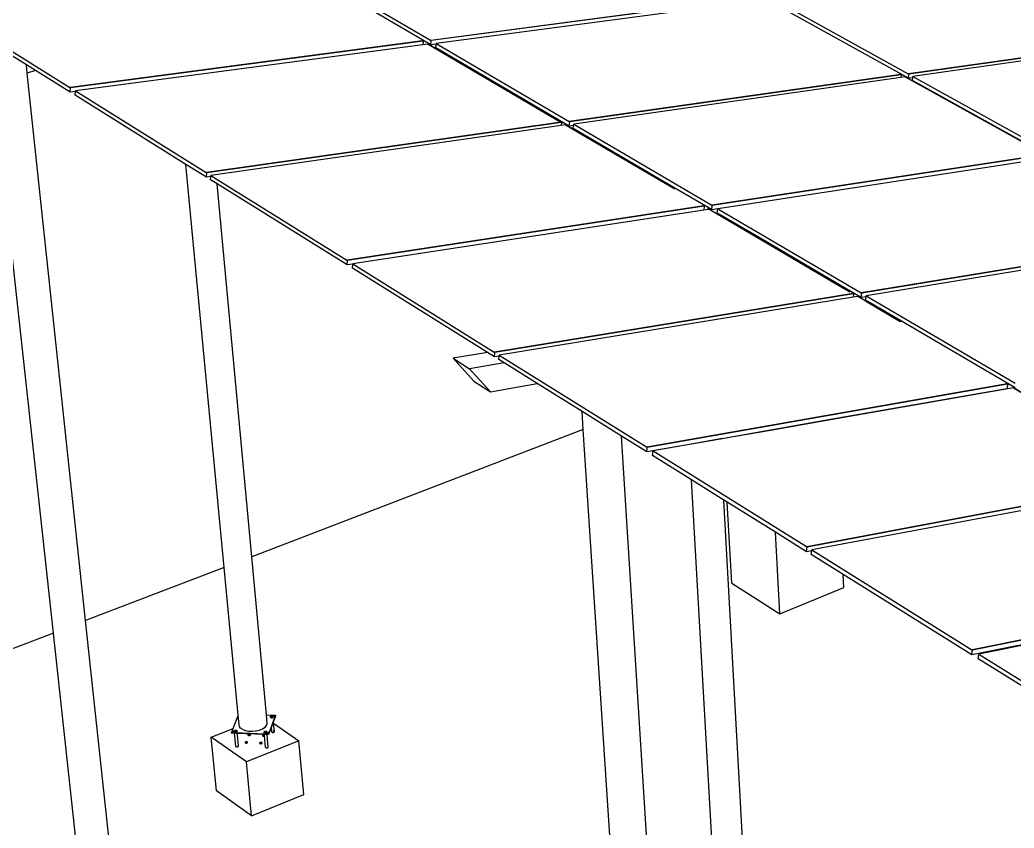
# Model space of a CAD drawing. Header units: inches. Extents: x -1925 to 2960, y -1726 to 1726.
# Drawn here: x -940 to -266, y 278 to 826 of the extents above; entities that cross this region are included whole.
import ezdxf

# ---------------------------------------------------------------- set-up
doc = ezdxf.new("R2010")
doc.units = ezdxf.units.IN
doc.header["$MEASUREMENT"] = 0

msp = doc.modelspace()

# ---------------------------------------------------------------- linework, layer by layer
for p, q in [((-748.56, 863.05), (-661.72, 812.08)), ((-661.58, 809.02), (-741, 855.67)), ((-437.91, 841.69), (-661.58, 812.01)), ((-437.63, 841.54), (-661.31, 811.85)), ((-437.91, 839.11), (-657.88, 809.83)), ((-429, 839.92), (-337.86, 789.29)), ((-991.57, 833.29), (-906.2, 780.04)), ((-337.78, 786.27), (-424.14, 834.29)), ((-127.22, 819.19), (-337.72, 789.22)), ((-126.93, 819.04), (-337.44, 789.06)), ((-127.2, 817.13), (-334.67, 787.52)), ((-935.72, 795.42), (-961.25, 811.36)), ((-667.04, 811.67), (-906.07, 779.96)), ((-666.77, 811.51), (-905.8, 779.79)), ((-667.01, 809), (-902.42, 777.69)), ((-667.14, 811.72), (-667.04, 811.67)), ((-667.04, 811.67), (-666.83, 811.54)), ((-666.77, 811.51), (-667.01, 809)), ((-663.34, 809.49), (-667.01, 809)), ((-666.83, 811.54), (-666.77, 811.51)), ((-666.77, 811.51), (-666.64, 811.43)), ((-666.34, 811.25), (-666.24, 811.2)), ((-663.34, 809.49), (-573.28, 756.57)), ((-663.34, 809.49), (-663.34, 809.49)), ((-650.96, 802.22), (-663.34, 809.49)), ((-661.58, 812.01), (-661.72, 812.08)), ((-661.31, 811.85), (-661.58, 812.01)), ((-661.58, 809.02), (-661.31, 811.85)), ((-657.91, 809.51), (-661.58, 809.02)), ((-658.15, 807), (-657.91, 809.51)), ((-657.91, 809.51), (-657.88, 809.83)), ((-657.88, 809.83), (-567.78, 756.95)), ((-567.66, 753.84), (-658.15, 807)), ((-935.1, 789.65), (-935.72, 795.42)), ((-929.53, 791.55), (-935.72, 795.42)), ((-929.53, 791.55), (-935.1, 789.65)), ((-895.56, 418.36), (-935.1, 789.65)), ((-906.02, 776.87), (-929.53, 791.55)), ((-342.91, 788.87), (-567.64, 756.88)), ((-342.63, 788.71), (-567.36, 756.71)), ((-343.05, 788.94), (-343.01, 788.92)), ((-343.01, 788.92), (-342.91, 788.87)), ((-342.91, 788.87), (-342.91, 788.87)), ((-342.91, 788.87), (-342.63, 788.71)), ((-342.63, 788.71), (-342.87, 786.74)), ((-342.63, 788.71), (-342.49, 788.63)), ((-337.72, 789.22), (-337.86, 789.29)), ((-337.78, 786.27), (-337.44, 789.06)), ((-337.44, 789.06), (-337.72, 789.22)), ((-917.41, 409.96), (-958.02, 781.86)), ((-342.87, 786.74), (-564.63, 755.1)), ((-339.86, 787.17), (-342.87, 786.74)), ((-342.17, 788.45), (-342.07, 788.4)), ((-339.86, 787.17), (-245.41, 734.64)), ((-339.86, 787.17), (-339.86, 787.17)), ((-326.88, 779.95), (-339.86, 787.17)), ((-334.77, 786.7), (-337.78, 786.27)), ((-335.01, 784.73), (-334.77, 786.7)), ((-240.12, 731.96), (-335.01, 784.73)), ((-334.77, 786.7), (-334.67, 787.52)), ((-334.67, 787.52), (-240.18, 735.03)), ((-906.07, 779.96), (-906.2, 780.04)), ((-905.8, 779.79), (-906.07, 779.96)), ((-906.02, 776.87), (-905.8, 779.79)), ((-902.45, 777.35), (-906.02, 776.87)), ((-902.64, 774.76), (-902.45, 777.35)), ((-902.45, 777.35), (-902.42, 777.69)), ((-902.42, 777.69), (-813.73, 722.36)), ((-827.51, 727.86), (-902.64, 774.76)), ((-573.15, 756.49), (-813.6, 722.28)), ((-572.87, 756.33), (-813.32, 722.11)), ((-573.25, 756.55), (-573.15, 756.49)), ((-573.15, 756.49), (-572.93, 756.37)), ((-572.87, 756.33), (-573.08, 754.3)), ((-572.93, 756.37), (-572.87, 756.33)), ((-572.87, 756.33), (-572.73, 756.25)), ((-572.42, 756.07), (-572.31, 756.01)), ((-567.64, 756.88), (-567.78, 756.95)), ((-567.66, 753.84), (-567.36, 756.71)), ((-567.36, 756.71), (-567.64, 756.88)), ((-564.71, 754.26), (-564.63, 755.1)), ((-564.63, 755.1), (-471.11, 700.22)), ((-573.08, 754.3), (-810.63, 720.42)), ((-570.13, 754.72), (-573.08, 754.3)), ((-570.13, 754.72), (-496.07, 711.2)), ((-570.13, 754.72), (-570.13, 754.72)), ((-557.29, 747.17), (-570.13, 754.72)), ((-564.71, 754.26), (-567.66, 753.84)), ((-564.92, 752.23), (-564.71, 754.26)), ((-496.1, 711.8), (-564.92, 752.23)), ((-245.26, 734.56), (-470.96, 700.14)), ((-244.97, 734.4), (-470.67, 699.96)), ((-245.33, 731.69), (-466.97, 697.79)), ((-813.57, 719.15), (-827.51, 727.86)), ((-801.57, 454.5), (-827.51, 727.86)), ((-813.6, 722.28), (-813.73, 722.36)), ((-813.32, 722.11), (-813.6, 722.28)), ((-813.57, 719.15), (-813.32, 722.11)), ((-810.7, 719.56), (-813.57, 719.15)), ((-810.87, 717.46), (-810.7, 719.56)), ((-806.31, 714.61), (-810.87, 717.46)), ((-810.7, 719.56), (-810.63, 720.42)), ((-810.63, 720.42), (-718.45, 662.93)), ((-718.3, 659.66), (-806.31, 714.61)), ((-782.88, 461.69), (-806.31, 714.61)), ((-496.07, 711.2), (-496.1, 711.8)), ((-473.58, 698.57), (-496.1, 711.8)), ((-476.51, 699.71), (-718.31, 662.85)), ((-476.22, 699.54), (-718.02, 662.66)), ((-476.54, 696.75), (-714.38, 660.39)), ((-476.62, 699.77), (-476.51, 699.71)), ((-476.22, 699.54), (-476.54, 696.75)), ((-473.51, 697.22), (-476.54, 696.75)), ((-476.51, 699.71), (-476.29, 699.58)), ((-476.29, 699.58), (-476.22, 699.54)), ((-476.22, 699.54), (-476.08, 699.46)), ((-475.76, 699.27), (-475.65, 699.2)), ((-473.51, 697.22), (-473.58, 698.57)), ((-471.31, 697.24), (-473.58, 698.57)), ((-472.52, 697.37), (-473.51, 697.22)), ((-471.28, 696.64), (-472.52, 697.37)), ((-472.52, 697.37), (-472.52, 697.37)), ((-459.19, 689.53), (-472.52, 697.37)), ((-471.28, 696.64), (-471.31, 697.24)), ((-471, 697.05), (-471.31, 697.24)), ((-471.28, 696.64), (-437.83, 676.98)), ((-470.96, 700.14), (-471.11, 700.22)), ((-471, 697.05), (-470.67, 699.96)), ((-466.99, 697.67), (-471, 697.05)), ((-470.67, 699.96), (-470.96, 700.14)), ((-467.3, 694.88), (-466.99, 697.67)), ((-437.86, 677.58), (-467.3, 694.88)), ((-466.99, 697.67), (-466.97, 697.79)), ((-466.97, 697.79), (-369.81, 640.77)), ((-437.83, 676.98), (-437.86, 677.58)), ((-390.97, 650.04), (-437.86, 677.58)), ((-437.83, 676.98), (-390.94, 649.43)), ((-143.07, 677.73), (-369.66, 640.68)), ((-142.77, 677.56), (-369.36, 640.5)), ((-143.08, 675.36), (-366.4, 638.77)), ((-718.31, 662.85), (-718.45, 662.93)), ((-718.02, 662.66), (-718.31, 662.85)), ((-718.3, 659.66), (-718.02, 662.66)), ((-714.39, 660.26), (-718.3, 659.66)), ((-714.65, 657.38), (-714.39, 660.26)), ((-623.15, 600.25), (-714.65, 657.38)), ((-714.39, 660.26), (-714.38, 660.39)), ((-714.38, 660.39), (-618.47, 600.57)), ((-390.94, 649.43), (-390.97, 650.04)), ((-376.68, 641.64), (-390.97, 650.04)), ((-390.94, 649.43), (-377.47, 641.51)), ((-376.68, 641.64), (-377.47, 641.51)), ((-369.72, 637.55), (-376.68, 641.64)), ((-369.66, 640.68), (-369.81, 640.77)), ((-369.72, 637.55), (-369.36, 640.5)), ((-369.36, 640.5), (-369.66, 640.68)), ((-375.26, 640.21), (-618.33, 600.48)), ((-374.95, 640.03), (-618.03, 600.29)), ((-375.23, 637.77), (-615.11, 598.47)), ((-375.37, 640.28), (-375.25, 640.21)), ((-375.25, 640.21), (-375.02, 640.08)), ((-374.95, 640.03), (-375.23, 637.77)), ((-372, 638.3), (-375.23, 637.77)), ((-375.02, 640.08), (-374.95, 640.03)), ((-374.95, 640.03), (-374.81, 639.95)), ((-374.47, 639.75), (-374.36, 639.69)), ((-366.05, 634.8), (-372, 638.3)), ((-372, 638.3), (-372, 638.3)), ((-358.14, 630.15), (-372, 638.3)), ((-366.49, 638.08), (-369.72, 637.55)), ((-366.77, 635.81), (-366.49, 638.08)), ((-365.26, 634.93), (-366.77, 635.81)), ((-366.49, 638.08), (-366.4, 638.77)), ((-366.4, 638.77), (-265.41, 579.49)), ((-365.26, 634.93), (-366.05, 634.8)), ((-366.05, 634.8), (-343.24, 621.4)), ((-342.46, 621.54), (-365.26, 634.93)), ((-343.24, 621.4), (-342.46, 621.54)), ((-265.34, 576.23), (-342.46, 621.54)), ((-623.15, 600.25), (-646.47, 596.34)), ((-618.34, 597.25), (-623.15, 600.25)), ((-618.33, 600.48), (-618.47, 600.57)), ((-618.34, 597.25), (-618.03, 600.29)), ((-618.03, 600.29), (-618.33, 600.48)), ((-646.47, 596.34), (-632.36, 580.75)), ((-646.47, 596.34), (-635.2, 589.26)), ((-611.87, 593.21), (-635.2, 589.26)), ((-615.19, 597.76), (-618.34, 597.25)), ((-615.42, 595.42), (-615.19, 597.76)), ((-611.87, 593.21), (-615.42, 595.42)), ((-615.19, 597.76), (-615.11, 598.47)), ((-615.11, 598.47), (-515.29, 536.21)), ((-589.32, 579.13), (-611.87, 593.21)), ((-635.2, 589.26), (-621.11, 573.66)), ((-632.36, 580.75), (-621.11, 573.66)), ((-621.11, 573.66), (-589.32, 579.13)), ((-558.99, 560.19), (-589.32, 579.13)), ((-270.89, 578.89), (-515.14, 536.12)), ((-270.58, 578.7), (-514.83, 535.92)), ((-270.97, 575.71), (-386.69, 555.39)), ((-266.58, 576.35), (-386.68, 555.26)), ((-271.01, 578.95), (-270.89, 578.89)), ((-270.58, 578.7), (-270.97, 575.71)), ((-270.89, 578.89), (-270.65, 578.75)), ((-270.65, 578.75), (-270.58, 578.7)), ((-270.58, 578.7), (-270.42, 578.61)), ((-270.07, 578.41), (-269.96, 578.34)), ((-266.58, 576.35), (-161.53, 514.62)), ((-266.58, 576.35), (-266.58, 576.35)), ((-252.16, 567.88), (-266.58, 576.35)), ((-558.19, 548.09), (-558.99, 560.19)), ((-532.21, 543.46), (-558.99, 560.19)), ((-386.69, 555.39), (-431.29, 547.56)), ((-386.68, 555.26), (-431.28, 547.43)), ((-386.68, 555.26), (-386.69, 555.39)), ((-558.19, 548.09), (-782.88, 461.69)), ((-521.94, -6.58), (-558.19, 548.09)), ((-431.29, 547.56), (-462.89, 542.01)), ((-431.28, 547.43), (-462.89, 541.88)), ((-431.28, 547.43), (-431.29, 547.56)), ((-497.84, -7.66), (-532.21, 543.46)), ((-515.17, 532.83), (-532.21, 543.46)), ((-465.03, 541.63), (-486.19, 537.92)), ((-465.02, 541.51), (-486.18, 537.79)), ((-462.89, 542.01), (-465.03, 541.63)), ((-465.02, 541.51), (-465.03, 541.63)), ((-462.89, 541.88), (-465.02, 541.51)), ((-462.89, 541.88), (-462.89, 542.01)), ((-515.14, 536.12), (-515.29, 536.21)), ((-486.19, 537.92), (-515.17, 532.83)), ((-515.17, 532.83), (-514.83, 535.92)), ((-514.83, 535.92), (-515.14, 536.12)), ((-511.22, 530.36), (-510.88, 533.45)), ((-486.18, 537.79), (-510.88, 533.45)), ((-510.88, 533.45), (-406.85, 468.57)), ((-486.18, 537.79), (-486.19, 537.92)), ((-484.82, 513.88), (-511.22, 530.36)), ((-462.74, 126.57), (-484.82, 513.88)), ((-462.77, 500.11), (-484.82, 513.88)), ((-161.37, 514.53), (-406.69, 468.47)), ((-161.04, 514.34), (-406.37, 468.27)), ((-161.4, 511.79), (-403.2, 466.29)), ((-442.36, 125.69), (-462.77, 500.11)), ((-460.54, 498.72), (-462.77, 500.11)), ((-457.56, 443.73), (-460.54, 498.72)), ((-427.79, 478.27), (-460.54, 498.72)), ((-425, 423.07), (-427.79, 478.27)), ((-406.75, 465.13), (-427.79, 478.27)), ((-406.69, 468.47), (-406.85, 468.57)), ((-406.75, 465.13), (-406.37, 468.27)), ((-403.26, 465.79), (-406.75, 465.13)), ((-406.37, 468.27), (-406.69, 468.47)), ((-403.58, 463.15), (-403.26, 465.79)), ((-403.26, 465.79), (-403.2, 466.29)), ((-403.2, 466.29), (-294.74, 398.64)), ((-772.95, 354.47), (-782.88, 461.69)), ((-381.9, 449.61), (-403.58, 463.15)), ((-801.57, 454.5), (-895.56, 418.36)), ((-792.06, 354.28), (-801.57, 454.5)), ((-381.5, 440.73), (-381.9, 449.61)), ((-294.66, 395.14), (-381.9, 449.61)), ((-48.31, 448.1), (-294.58, 398.54)), ((-47.97, 447.9), (-294.24, 398.32)), ((-457.56, 443.73), (-425, 423.07)), ((-425, 423.07), (-381.5, 440.73)), ((-126.23, 429.12), (-294.66, 395.14)), ((-126.22, 428.68), (-289.94, 395.64)), ((-879.67, 269.13), (-895.56, 418.36)), ((-917.41, 409.96), (-1156.97, 317.84)), ((-901.93, 268.17), (-917.41, 409.96)), ((-294.58, 398.54), (-294.74, 398.64)), ((-294.66, 395.14), (-294.24, 398.32)), ((-294.24, 398.32), (-294.58, 398.54)), ((-290.36, 392.46), (-289.94, 395.64)), ((-176.65, 321.46), (-290.36, 392.46)), ((-289.94, 395.64), (-176.71, 325.02)), ((-795.57, 345.19), (-792.13, 354.09)), ((-792.13, 354.09), (-792.06, 354.28)), ((-792.13, 354.09), (-792.04, 354.1)), ((-792.04, 354.1), (-792.06, 354.28)), ((-791.45, 347.86), (-792.04, 354.1)), ((-772.95, 354.47), (-768.93, 354.31)), ((-772.4, 348.49), (-772.95, 354.47)), ((-767.16, 353.08), (-771.21, 342.42)), ((-770.24, 353.26), (-770.22, 353.37)), ((-770.19, 353.15), (-770.24, 353.26)), ((-770.2, 352.87), (-770.24, 353.26)), ((-770.22, 353.37), (-770.15, 353.49)), ((-770.13, 352.98), (-770.2, 352.87)), ((-770.19, 352.75), (-770.2, 352.87)), ((-770.2, 352.87), (-770.2, 352.87)), ((-770.09, 353.06), (-770.19, 353.15)), ((-770.19, 352.75), (-770.17, 352.86)), ((-770.14, 352.64), (-770.19, 352.75)), ((-770.17, 352.86), (-770.1, 352.98)), ((-770.15, 353.49), (-770.03, 353.59)), ((-770.04, 352.55), (-770.14, 352.64)), ((-770.09, 353.02), (-770.13, 352.98)), ((-770.1, 352.98), (-770.09, 352.99)), ((-769.94, 352.98), (-770.09, 353.06)), ((-770.04, 352.55), (-769.9, 352.47)), ((-770.03, 353.59), (-769.86, 353.67)), ((-769.76, 352.93), (-769.94, 352.98)), ((-769.9, 352.47), (-769.71, 352.42)), ((-769.86, 353.67), (-769.66, 353.73)), ((-769.54, 352.9), (-769.76, 352.93)), ((-769.5, 352.39), (-769.71, 352.42)), ((-769.66, 353.73), (-769.44, 353.77)), ((-769.32, 352.91), (-769.54, 352.9)), ((-769.27, 352.4), (-769.5, 352.39)), ((-769.5, 352.38), (-769.27, 352.39)), ((-769.44, 353.77), (-769.21, 353.78)), ((-769.1, 352.92), (-769.33, 352.83)), ((-769.1, 352.94), (-769.32, 352.91)), ((-769.05, 352.44), (-769.27, 352.4)), ((-769.27, 352.39), (-769.04, 352.42)), ((-769.21, 353.78), (-769, 353.75)), ((-768.9, 353.01), (-769.1, 352.94)), ((-769.05, 352.44), (-768.85, 352.5)), ((-769.04, 352.42), (-768.83, 352.49)), ((-769, 353.75), (-768.83, 353.71)), ((-768.93, 354.31), (-768.97, 354.01)), ((-768.97, 354.01), (-768.85, 353.73)), ((-768.93, 354.31), (-766.73, 354.22)), ((-768.73, 353.09), (-768.9, 353.01)), ((-768.73, 353.07), (-768.9, 353)), ((-768.85, 353.73), (-768.83, 353.71)), ((-768.68, 352.58), (-768.85, 352.5)), ((-768.83, 353.71), (-768.81, 353.7)), ((-768.83, 352.49), (-768.66, 352.57)), ((-768.81, 353.7), (-768.66, 353.62)), ((-768.6, 353.19), (-768.73, 353.09)), ((-768.68, 352.58), (-768.56, 352.68)), ((-768.66, 353.62), (-768.56, 353.53)), ((-768.66, 352.57), (-768.53, 352.68)), ((-768.53, 353.31), (-768.6, 353.19)), ((-768.59, 353.12), (-768.6, 353.13)), ((-768.59, 353.12), (-768.6, 353.12)), ((-768.6, 353.09), (-768.52, 353.02)), ((-768.49, 353.03), (-768.59, 353.12)), ((-768.56, 353.52), (-766.76, 354.24)), ((-768.56, 353.53), (-768.53, 353.44)), ((-768.49, 352.8), (-768.56, 352.68)), ((-768.53, 353.44), (-768.2, 353.28)), ((-768.53, 353.44), (-768.52, 353.42)), ((-768.52, 353.42), (-768.53, 353.31)), ((-768.53, 352.68), (-768.46, 352.8)), ((-768.48, 353.01), (-768.52, 353.42)), ((-768.52, 353.02), (-768.47, 352.91)), ((-768.48, 353.01), (-768.49, 353.03)), ((-768.47, 352.91), (-768.49, 352.8)), ((-768.44, 352.91), (-768.48, 353.01)), ((-768.47, 352.91), (-768.48, 353.01)), ((-768.46, 352.8), (-768.44, 352.91)), ((-768.2, 353.28), (-767.72, 353.14)), ((-767.14, 352.83), (-768.18, 350.09)), ((-767.72, 353.14), (-767.16, 353.08)), ((-766.82, 353.98), (-767.16, 353.08)), ((-767.14, 352.83), (-767.16, 353.08)), ((-766.71, 353.97), (-767.14, 352.83)), ((-766.73, 354.22), (-766.82, 353.98)), ((-766.82, 353.98), (-766.71, 353.97)), ((-766.71, 353.97), (-766.73, 354.22)), ((-810.38, 339.3), (-795.57, 345.19)), ((-796.25, 343.44), (-795.57, 345.19)), ((-794.67, 343.66), (-794.59, 343.78)), ((-794.59, 343.78), (-794.47, 343.88)), ((-794.47, 343.88), (-794.3, 343.96)), ((-794.3, 343.96), (-794.1, 344.03)), ((-794.1, 344.03), (-793.87, 344.06)), ((-793.87, 344.06), (-793.65, 344.07)), ((-793.65, 344.07), (-793.44, 344.04)), ((-793.44, 344.04), (-793.25, 343.99)), ((-793.25, 343.99), (-793.1, 343.91)), ((-793.1, 343.91), (-793, 343.82)), ((-793, 343.82), (-792.96, 343.71)), ((-791.26, 346.61), (-791.45, 347.86)), ((-790.43, 345.48), (-791.26, 346.61)), ((-789.02, 344.52), (-790.43, 345.48)), ((-789.02, 344.52), (-787.12, 343.81)), ((-787.12, 343.81), (-784.87, 343.4)), ((-779.94, 343.57), (-777.59, 344.13)), ((-777.59, 344.13), (-775.53, 344.97)), ((-775.53, 344.97), (-773.92, 346.02)), ((-773.92, 346.02), (-772.85, 347.22)), ((-772.85, 347.22), (-772.4, 348.49)), ((-769.62, 346.29), (-771.18, 342.17)), ((-768.18, 350.09), (-769.62, 346.29)), ((-769.31, 342.89), (-769.62, 346.29)), ((-768.06, 348.78), (-768.18, 350.09)), ((-768.09, 348.8), (-768.06, 348.78)), ((-768.06, 348.78), (-750.9, 336.87)), ((-767.53, 343.05), (-768.06, 348.78)), ((-806.83, 302.86), (-810.38, 339.3)), ((-786.57, 322.58), (-810.38, 339.3)), ((-796.69, 342.3), (-796.25, 343.44)), ((-796.69, 342.3), (-794.83, 343.04)), ((-794.48, 342.21), (-796.69, 342.3)), ((-796.67, 342.05), (-796.69, 342.3)), ((-794.57, 341.96), (-796.67, 342.05)), ((-795.69, 343.38), (-796.25, 343.44)), ((-795.2, 343.24), (-795.69, 343.38)), ((-794.82, 343.04), (-795.2, 343.24)), ((-794.56, 342.79), (-794.82, 343.04)), ((-794.68, 343.55), (-794.67, 343.66)), ((-794.64, 343.44), (-794.68, 343.55)), ((-794.64, 343.15), (-794.68, 343.55)), ((-794.65, 343.14), (-794.67, 343.02)), ((-794.67, 343.02), (-794.62, 342.91)), ((-794.64, 343.16), (-794.65, 343.15)), ((-794.64, 343.15), (-794.65, 343.14)), ((-794.54, 343.34), (-794.64, 343.44)), ((-794.63, 343.04), (-794.64, 343.15)), ((-794.63, 343.04), (-794.62, 343.15)), ((-794.59, 342.93), (-794.63, 343.04)), ((-794.62, 343.15), (-794.54, 343.27)), ((-794.57, 343.27), (-794.62, 343.19)), ((-794.58, 343.26), (-794.62, 343.19)), ((-794.62, 342.91), (-794.52, 342.81)), ((-794.49, 342.83), (-794.59, 342.93)), ((-794.53, 343.29), (-794.58, 343.26)), ((-794.53, 343.3), (-794.57, 343.27)), ((-793.73, 333.14), (-794.57, 341.96)), ((-794.46, 341.96), (-794.57, 341.96)), ((-794.44, 342.51), (-794.56, 342.79)), ((-794.39, 343.27), (-794.54, 343.34)), ((-794.54, 343.27), (-794.53, 343.28)), ((-794.52, 342.81), (-794.37, 342.73)), ((-794.49, 342.83), (-794.34, 342.76)), ((-794.48, 342.21), (-794.44, 342.51)), ((-794.46, 341.96), (-794.48, 342.21)), ((-773.85, 341.37), (-794.48, 342.21)), ((-792.79, 341.89), (-794.46, 341.96)), ((-794.2, 343.21), (-794.39, 343.27)), ((-794.37, 342.73), (-794.17, 342.67)), ((-794.34, 342.76), (-794.15, 342.7)), ((-793.99, 343.19), (-794.2, 343.21)), ((-794.17, 342.67), (-793.95, 342.65)), ((-794.15, 342.7), (-793.94, 342.68)), ((-793.76, 343.2), (-793.99, 343.19)), ((-793.95, 342.66), (-793.71, 342.67)), ((-793.95, 342.65), (-793.72, 342.66)), ((-793.94, 342.68), (-793.72, 342.69)), ((-793.54, 343.23), (-793.76, 343.2)), ((-793.72, 342.69), (-793.49, 342.72)), ((-793.72, 342.66), (-793.49, 342.69)), ((-793.71, 342.67), (-793.48, 342.71)), ((-793.34, 343.29), (-793.54, 343.23)), ((-793.49, 342.72), (-793.29, 342.78)), ((-793.49, 342.69), (-793.28, 342.76)), ((-793.48, 342.71), (-793.28, 342.77)), ((-793.17, 343.38), (-793.34, 343.29)), ((-793.17, 343.36), (-793.34, 343.29)), ((-793.14, 343.08), (-793.32, 343.08)), ((-793.12, 342.87), (-793.29, 342.78)), ((-793.28, 342.77), (-793.1, 342.86)), ((-793.28, 342.76), (-793.11, 342.85)), ((-793.05, 343.48), (-793.17, 343.38)), ((-793.12, 342.87), (-793, 342.97)), ((-793.11, 342.85), (-792.98, 342.95)), ((-793.1, 342.86), (-792.97, 342.97)), ((-792.97, 343.59), (-793.05, 343.48)), ((-793.03, 343.41), (-793.04, 343.42)), ((-793.03, 343.41), (-793.04, 343.41)), ((-793.04, 343.39), (-792.95, 343.31)), ((-792.92, 343.31), (-793.03, 343.41)), ((-792.93, 343.07), (-793.01, 343.07)), ((-792.93, 343.07), (-793, 342.97)), ((-792.98, 342.95), (-792.9, 343.07)), ((-792.96, 343.71), (-792.97, 343.59)), ((-792.97, 342.97), (-792.9, 343.07)), ((-792.91, 343.2), (-792.96, 343.71)), ((-792.95, 343.31), (-792.91, 343.2)), ((-792.92, 343.08), (-792.93, 343.07)), ((-792.93, 343.07), (-792.9, 343.07)), ((-792.88, 343.2), (-792.92, 343.31)), ((-792.91, 343.2), (-792.92, 343.08)), ((-792.9, 343.07), (-792.9, 343.08)), ((-792.9, 343.08), (-792.89, 343.08)), ((-792.89, 343.08), (-792.88, 343.2)), ((-792.68, 340.73), (-792.79, 341.89)), ((-774.33, 341.14), (-792.79, 341.89)), ((-792.64, 340.64), (-792.68, 340.73)), ((-792.66, 340.53), (-792.68, 340.73)), ((-792.66, 340.53), (-792.64, 340.64)), ((-791.95, 333.31), (-792.64, 340.64)), ((-785.5, 340.9), (-785.51, 340.78)), ((-785.51, 340.78), (-785.47, 340.67)), ((-785.42, 341.01), (-785.5, 340.9)), ((-785.47, 340.67), (-785.36, 340.57)), ((-785.29, 341.12), (-785.42, 341.01)), ((-785.36, 340.57), (-785.21, 340.49)), ((-785.12, 341.21), (-785.29, 341.12)), ((-785.21, 340.49), (-785.02, 340.43)), ((-784.91, 341.27), (-785.12, 341.21)), ((-785.02, 340.43), (-784.8, 340.41)), ((-784.68, 341.31), (-784.91, 341.27)), ((-784.87, 343.4), (-782.42, 343.32)), ((-784.8, 340.41), (-784.56, 340.41)), ((-784.45, 341.31), (-784.68, 341.31)), ((-784.62, 340.86), (-784.13, 340.52)), ((-784.56, 340.41), (-784.34, 340.45)), ((-784.23, 341.29), (-784.45, 341.31)), ((-784.34, 340.45), (-784.13, 340.52)), ((-784.04, 341.24), (-784.23, 341.29)), ((-784.13, 340.52), (-783.95, 340.6)), ((-783.88, 341.16), (-784.04, 341.24)), ((-783.95, 340.6), (-783.82, 340.71)), ((-783.78, 341.06), (-783.88, 341.16)), ((-783.82, 340.71), (-783.75, 340.83)), ((-783.73, 340.94), (-783.78, 341.06)), ((-783.75, 340.83), (-783.73, 340.94)), ((-782.42, 343.32), (-779.94, 343.57)), ((-775.59, 340.49), (-775.61, 340.37)), ((-775.61, 340.37), (-775.56, 340.26)), ((-775.52, 340.61), (-775.59, 340.49)), ((-775.56, 340.26), (-775.46, 340.16)), ((-775.39, 340.71), (-775.52, 340.61)), ((-775.46, 340.16), (-774.72, 340.46)), ((-775.46, 340.16), (-775.3, 340.08)), ((-775.21, 340.8), (-775.39, 340.71)), ((-775.3, 340.08), (-775.11, 340.03)), ((-775, 340.87), (-775.21, 340.8)), ((-775.11, 340.03), (-774.89, 340)), ((-774.78, 340.9), (-775, 340.87)), ((-774.89, 340), (-774.66, 340.01)), ((-774.55, 340.91), (-774.78, 340.9)), ((-774.66, 340.01), (-774.43, 340.05)), ((-774.32, 340.88), (-774.55, 340.91)), ((-774.45, 342.78), (-774.43, 342.9)), ((-774.4, 342.68), (-774.45, 342.78)), ((-774.4, 342.27), (-774.45, 342.78)), ((-774.43, 342.4), (-774.44, 342.29)), ((-774.44, 342.29), (-774.39, 342.17)), ((-774.43, 342.9), (-774.36, 343.01)), ((-774.43, 340.05), (-774.24, 340.11)), ((-774.34, 342.51), (-774.42, 342.39)), ((-774.3, 342.58), (-774.4, 342.68)), ((-774.4, 342.27), (-774.39, 342.39)), ((-774.36, 342.16), (-774.4, 342.27)), ((-774.39, 342.39), (-774.31, 342.5)), ((-774.39, 342.17), (-774.29, 342.07)), ((-774.36, 343.01), (-774.24, 343.11)), ((-774.26, 342.07), (-774.36, 342.16)), ((-774.3, 342.54), (-774.34, 342.51)), ((-774.31, 340.88), (-774.33, 341.14)), ((-773.83, 341.12), (-774.33, 341.14)), ((-774.31, 340.88), (-774.32, 340.88)), ((-774.31, 342.5), (-774.3, 342.51)), ((-774.24, 340.11), (-774.31, 340.88)), ((-774.15, 342.5), (-774.3, 342.58)), ((-774.29, 342.07), (-774.14, 341.99)), ((-774.26, 342.07), (-774.11, 341.99)), ((-774.24, 343.11), (-774.07, 343.2)), ((-773.52, 332.41), (-774.24, 340.11)), ((-773.97, 342.45), (-774.15, 342.5)), ((-774.14, 341.99), (-773.94, 341.94)), ((-773.92, 341.94), (-774.11, 341.99)), ((-774.07, 343.2), (-773.87, 343.26)), ((-773.75, 342.43), (-773.97, 342.45)), ((-773.94, 341.94), (-773.72, 341.91)), ((-773.92, 341.94), (-773.71, 341.92)), ((-773.87, 343.26), (-773.64, 343.3)), ((-773.66, 341.66), (-773.85, 341.37)), ((-773.83, 341.12), (-773.85, 341.37)), ((-771.64, 341.28), (-773.85, 341.37)), ((-772.53, 341.07), (-773.83, 341.12)), ((-773.53, 342.43), (-773.75, 342.43)), ((-773.72, 341.91), (-773.71, 341.92)), ((-773.71, 341.92), (-773.54, 342.34)), ((-773.49, 341.92), (-773.71, 341.92)), ((-773.71, 341.9), (-773.48, 341.91)), ((-773.34, 341.93), (-773.66, 341.66)), ((-773.64, 343.3), (-773.42, 343.3)), ((-773.52, 342.36), (-773.54, 342.35)), ((-773.52, 342.34), (-773.54, 342.34)), ((-773.31, 342.47), (-773.53, 342.43)), ((-773.28, 341.95), (-773.49, 341.92)), ((-773.48, 341.91), (-773.25, 341.94)), ((-773.42, 343.3), (-773.21, 343.28)), ((-773.28, 341.95), (-773.34, 341.93)), ((-773.11, 342.53), (-773.31, 342.47)), ((-773.11, 342.53), (-773.31, 342.45)), ((-773.09, 342.32), (-773.29, 342.33)), ((-773.28, 341.95), (-773.26, 341.96)), ((-773.06, 342.07), (-773.26, 341.96)), ((-773.26, 341.96), (-773.05, 342.02)), ((-773.25, 341.94), (-773.04, 342.01)), ((-773.21, 343.28), (-773.02, 343.23)), ((-772.94, 342.62), (-773.11, 342.53)), ((-773.05, 342.02), (-772.89, 342.11)), ((-773.04, 342.01), (-772.87, 342.1)), ((-773.02, 343.23), (-772.87, 343.15)), ((-772.81, 342.72), (-772.94, 342.62)), ((-772.89, 342.11), (-772.88, 342.11)), ((-772.88, 342.11), (-772.79, 342.18)), ((-772.87, 343.15), (-772.77, 343.05)), ((-772.87, 342.1), (-772.84, 342.11)), ((-772.86, 342.12), (-772.86, 342.13)), ((-772.84, 342.11), (-772.86, 342.12)), ((-772.84, 342.11), (-772.74, 342.2)), ((-771.64, 341.28), (-772.84, 342.11)), ((-772.74, 342.83), (-772.81, 342.72)), ((-772.7, 342.56), (-772.81, 342.66)), ((-772.8, 342.65), (-772.81, 342.65)), ((-772.8, 342.65), (-772.81, 342.65)), ((-772.7, 342.56), (-772.8, 342.65)), ((-772.8, 342.62), (-772.72, 342.54)), ((-772.8, 342.18), (-772.76, 342.21)), ((-772.79, 342.18), (-772.8, 342.18)), ((-772.37, 342.31), (-772.79, 342.18)), ((-772.79, 342.18), (-772.75, 342.22)), ((-772.77, 343.05), (-772.73, 342.94)), ((-772.7, 342.3), (-772.77, 342.31)), ((-772.7, 342.3), (-772.76, 342.21)), ((-772.75, 342.22), (-772.67, 342.33)), ((-772.73, 342.94), (-772.74, 342.83)), ((-772.74, 342.2), (-772.67, 342.3)), ((-772.69, 342.52), (-772.73, 342.94)), ((-772.72, 342.54), (-772.68, 342.43)), ((-772.7, 342.56), (-772.69, 342.52)), ((-772.69, 342.55), (-772.7, 342.56)), ((-772.69, 342.32), (-772.7, 342.3)), ((-772.65, 342.44), (-772.69, 342.55)), ((-772.66, 342.45), (-772.69, 342.52)), ((-772.68, 342.43), (-772.69, 342.52)), ((-772.68, 342.43), (-772.69, 342.32)), ((-772.67, 342.33), (-772.66, 342.45)), ((-772.67, 342.31), (-772.66, 342.32)), ((-772.67, 342.3), (-772.67, 342.31)), ((-772.66, 342.32), (-772.65, 342.44)), ((-771.74, 332.57), (-772.53, 341.07)), ((-771.62, 341.03), (-772.53, 341.07)), ((-771.79, 342.41), (-772.37, 342.31)), ((-771.21, 342.42), (-771.79, 342.41)), ((-771.21, 342.42), (-771.64, 341.28)), ((-771.62, 341.03), (-771.64, 341.28)), ((-771.18, 342.17), (-771.62, 341.03)), ((-771.18, 342.17), (-771.21, 342.42)), ((-769.29, 343.01), (-769.31, 342.89)), ((-769.31, 342.89), (-769.26, 342.77)), ((-769.22, 343.12), (-769.29, 343.01)), ((-769.26, 342.77), (-769.16, 342.67)), ((-769.09, 343.23), (-769.22, 343.12)), ((-769.16, 342.67), (-769.01, 342.6)), ((-769.07, 343.24), (-769.09, 343.23)), ((-769.01, 342.6), (-768.81, 342.54)), ((-768.81, 342.54), (-768.59, 342.52)), ((-768.59, 342.52), (-768.36, 342.52)), ((-768.25, 343.42), (-768.44, 343.42)), ((-768.36, 342.52), (-768.13, 342.56)), ((-768.21, 343.42), (-768.25, 343.42)), ((-768.13, 342.56), (-767.93, 342.62)), ((-767.93, 342.62), (-767.75, 342.71)), ((-767.75, 342.71), (-767.62, 342.82)), ((-767.62, 342.82), (-767.55, 342.93)), ((-767.53, 343.05), (-767.57, 343.13)), ((-767.55, 342.93), (-767.53, 343.05)), ((-793.68, 333.03), (-793.73, 333.14)), ((-793.68, 333.03), (-793.58, 332.93)), ((-793.58, 332.93), (-793.43, 332.85)), ((-793.43, 332.85), (-793.23, 332.8)), ((-793.23, 332.8), (-793.01, 332.77)), ((-793.01, 332.77), (-792.78, 332.78)), ((-792.78, 332.78), (-792.55, 332.81)), ((-792.55, 332.81), (-792.34, 332.88)), ((-792.34, 332.88), (-792.17, 332.97)), ((-792.17, 332.97), (-792.04, 333.07)), ((-792.04, 333.07), (-791.96, 333.19)), ((-791.95, 333.31), (-791.98, 333.4)), ((-791.96, 333.19), (-791.95, 333.31)), ((-787.47, 335.75), (-787.48, 335.63)), ((-787.48, 335.63), (-787.44, 335.52)), ((-787.39, 335.87), (-787.47, 335.75)), ((-787.44, 335.52), (-787.34, 335.42)), ((-787.26, 335.97), (-787.39, 335.87)), ((-787.34, 335.42), (-787.18, 335.34)), ((-787.09, 336.06), (-787.26, 335.97)), ((-787.18, 335.34), (-786.99, 335.29)), ((-786.88, 336.13), (-787.09, 336.06)), ((-786.99, 335.29), (-786.77, 335.26)), ((-786.65, 336.16), (-786.88, 336.13)), ((-786.77, 335.26), (-786.54, 335.27)), ((-786.42, 336.17), (-786.65, 336.16)), ((-786.59, 335.72), (-785.85, 336.01)), ((-750.9, 336.87), (-786.57, 322.58)), ((-786.54, 335.27), (-786.31, 335.31)), ((-786.2, 336.15), (-786.42, 336.17)), ((-786.31, 335.31), (-786.1, 335.37)), ((-786.01, 336.09), (-786.2, 336.15)), ((-786.1, 335.37), (-785.92, 335.46)), ((-785.85, 336.01), (-786.01, 336.09)), ((-785.92, 335.46), (-785.79, 335.56)), ((-785.75, 335.91), (-785.85, 336.01)), ((-785.79, 335.56), (-785.72, 335.68)), ((-785.7, 335.8), (-785.75, 335.91)), ((-785.72, 335.68), (-785.7, 335.8)), ((-777.55, 335.35), (-777.56, 335.23)), ((-777.56, 335.23), (-777.52, 335.12)), ((-777.47, 335.46), (-777.55, 335.35)), ((-777.52, 335.12), (-777.41, 335.02)), ((-777.35, 335.57), (-777.47, 335.46)), ((-777.41, 335.02), (-777.26, 334.94)), ((-777.17, 335.66), (-777.35, 335.57)), ((-777.26, 334.94), (-777.07, 334.88)), ((-776.96, 335.72), (-777.17, 335.66)), ((-777.17, 335.66), (-776.67, 335.31)), ((-777.07, 334.88), (-776.85, 334.86)), ((-776.73, 335.76), (-776.96, 335.72)), ((-776.85, 334.86), (-776.61, 334.86)), ((-776.5, 335.77), (-776.73, 335.76)), ((-776.61, 334.86), (-776.39, 334.9)), ((-776.28, 335.74), (-776.5, 335.77)), ((-776.39, 334.9), (-776.18, 334.96)), ((-776.09, 335.69), (-776.28, 335.74)), ((-776.18, 334.96), (-776, 335.05)), ((-775.93, 335.61), (-776.09, 335.69)), ((-776, 335.05), (-775.87, 335.16)), ((-775.83, 335.51), (-775.93, 335.61)), ((-775.87, 335.16), (-775.8, 335.28)), ((-775.78, 335.39), (-775.83, 335.51)), ((-775.8, 335.28), (-775.78, 335.39)), ((-773.48, 332.29), (-773.52, 332.41)), ((-773.48, 332.29), (-773.37, 332.19)), ((-773.37, 332.19), (-773.22, 332.11)), ((-773.22, 332.11), (-773.03, 332.06)), ((-773.03, 332.06), (-772.8, 332.03)), ((-772.8, 332.03), (-772.57, 332.04)), ((-772.57, 332.04), (-772.34, 332.08)), ((-772.34, 332.08), (-772.13, 332.14)), ((-772.13, 332.14), (-771.96, 332.23)), ((-771.96, 332.23), (-771.83, 332.34)), ((-771.83, 332.34), (-771.76, 332.45)), ((-771.76, 332.45), (-771.74, 332.57)), ((-747.62, 300.41), (-750.9, 336.87)), ((-783.11, 286.03), (-786.57, 322.58)), ((-783.11, 286.03), (-806.83, 302.86)), ((-783.11, 286.03), (-747.62, 300.41))]:
    msp.add_line(p, q)

doc.saveas('drawing.dxf')
